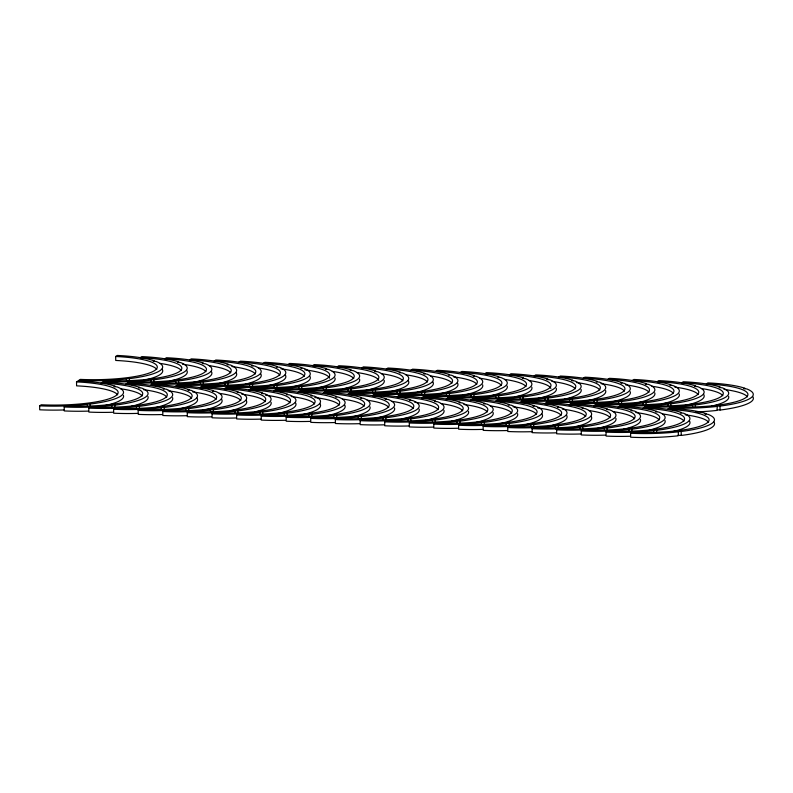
<?xml version="1.0" encoding="UTF-8"?>
<svg xmlns="http://www.w3.org/2000/svg" width="793" height="793" viewBox="0 0 793 793"><rect width="100%" height="100%" fill="white"/><g stroke="black" fill="none" stroke-linecap="round" stroke-linejoin="round"><path stroke-width="1.19" d="M63.777 409.971A64.63 12.777 -0.9 0 1 39.709 409.793L39.65 405.828L41.256 404.787A59.247 11.707 -0.9 0 0 115.451 395.975A59.247 11.707 -0.9 0 0 76.534 381.899L76.594 385.854A59.247 11.707 -0.9 0 1 117.632 394.815M76.534 381.899L78.13 380.858A64.63 12.777 -0.9 0 1 115.154 386.201L114.004 386.617L117.037 386.885A64.63 12.777 -0.9 0 1 90.689 403.984L87.101 404.034L87.587 406.333M156.776 369.409A59.247 11.707 -0.9 0 0 115.728 360.458L115.669 356.493L117.275 355.452A64.63 12.777 -0.9 0 1 154.288 360.805L153.138 361.211L156.171 361.489A64.63 12.777 -0.9 0 1 129.834 378.588L126.246 378.638L126.731 380.937M88.33 411.111A64.63 12.777 -0.9 0 1 64.263 410.933L64.203 406.978L65.809 405.937A59.247 11.707 -0.9 0 0 140.004 397.124A59.247 11.707 -0.9 0 0 101.088 383.039L102.684 381.998A64.63 12.777 -0.9 0 1 139.707 387.351L138.557 387.757L141.59 388.035A64.63 12.777 -0.9 0 1 115.243 405.134L111.654 405.183L112.16 408.474M112.933 412.261A64.63 12.777 -0.9 0 1 88.875 412.082L88.816 408.117L90.412 407.077A59.247 11.707 -0.9 0 0 164.607 398.264A59.247 11.707 -0.9 0 0 125.69 384.189L127.296 383.148A64.63 12.777 -0.9 0 1 164.32 388.491L163.17 388.907L166.203 389.175A64.63 12.777 -0.9 0 1 139.855 406.274L136.267 406.323L136.753 408.623M137.744 413.391A64.63 12.777 -0.9 0 1 113.686 413.212L113.617 409.257L115.223 408.217A59.247 11.707 -0.9 0 0 189.418 399.404A59.247 11.707 -0.9 0 0 150.501 385.319L152.107 384.278A64.63 12.777 -0.9 0 1 189.121 389.631L187.971 390.037L191.014 390.315A64.63 12.777 -0.9 0 1 164.666 407.414L161.078 407.463L161.564 409.763M162.297 414.541A64.63 12.777 -0.9 0 1 138.24 414.362L138.17 410.397L139.776 409.357A59.247 11.707 -0.9 0 0 213.971 400.544A59.247 11.707 -0.9 0 0 175.055 386.469L176.661 385.428A64.63 12.777 -0.9 0 1 213.674 390.78L212.524 391.187L215.557 391.455A64.63 12.777 -0.9 0 1 189.22 408.554L185.631 408.603L186.117 410.913M186.91 415.681A64.63 12.777 -0.9 0 1 162.843 415.502L162.783 411.547L164.389 410.506A59.247 11.707 -0.9 0 0 238.584 401.694A59.247 11.707 -0.9 0 0 199.667 387.608L201.263 386.568A64.63 12.777 -0.9 0 1 238.287 391.92L237.176 392.416L240.17 392.604A64.63 12.777 -0.9 0 1 213.832 409.703L210.234 409.753L210.72 412.053M211.384 416.831A64.63 12.777 -0.9 0 1 187.317 416.652L187.257 412.697L188.863 411.656A59.247 11.707 -0.9 0 0 263.048 402.834A59.247 11.707 -0.9 0 0 224.132 388.758L225.737 387.718A64.63 12.777 -0.9 0 1 262.761 393.07L261.611 393.477L264.644 393.754A64.63 12.777 -0.9 0 1 238.297 410.843L234.708 410.903L235.194 413.203M274.299 385.824L273.773 385.586L277.441 385.448A64.63 12.777 -0.9 0 0 303.778 368.349L300.745 368.081L301.895 367.665A64.63 12.777 -0.9 0 0 264.872 362.322L263.276 363.363A59.247 11.707 -0.9 0 1 302.192 377.438A59.247 11.707 -0.9 0 1 227.997 386.25L226.392 387.291A64.63 12.777 -0.9 0 0 273.843 385.874L274.328 387.797M236.185 417.97A64.63 12.777 -0.9 0 1 212.127 417.792L212.058 413.827L213.664 412.786A59.247 11.707 -0.9 0 0 287.859 403.974A59.247 11.707 -0.9 0 0 248.943 389.898L250.548 388.857A64.63 12.777 -0.9 0 1 287.562 394.2L286.412 394.617L289.455 394.884A64.63 12.777 -0.9 0 1 263.107 411.983L259.519 412.033L260.005 414.333M260.738 419.12A64.63 12.777 -0.9 0 1 236.681 418.932L236.611 414.977L238.217 413.936A59.247 11.707 -0.9 0 0 312.412 405.124A59.247 11.707 -0.9 0 0 273.496 391.038L275.102 389.997A64.63 12.777 -0.9 0 1 312.115 395.35L310.965 395.757L314.008 396.034A64.63 12.777 -0.9 0 1 287.661 413.133L284.072 413.183L284.558 415.482M285.351 420.26A64.63 12.777 -0.9 0 1 261.284 420.082L261.224 416.117L262.83 415.076A59.247 11.707 -0.9 0 0 337.025 406.264A59.247 11.707 -0.9 0 0 298.109 392.188L299.714 391.147A64.63 12.777 -0.9 0 1 336.728 396.49L335.578 396.906L338.611 397.174A64.63 12.777 -0.9 0 1 312.273 414.273L308.675 414.323L309.161 416.622M310.301 421.39A64.63 12.777 -0.9 0 1 286.233 421.212L286.174 417.247L287.78 416.206A59.247 11.707 -0.9 0 0 361.975 407.394A59.247 11.707 -0.9 0 0 323.058 393.318L324.654 392.277A64.63 12.777 -0.9 0 1 361.677 397.63L360.567 398.116L363.561 398.304A64.63 12.777 -0.9 0 1 337.223 415.403L333.625 415.453L334.131 418.744M334.854 422.54A64.63 12.777 -0.9 0 1 310.787 422.352L310.727 418.397L312.333 417.356A59.247 11.707 -0.9 0 0 386.528 408.544A59.247 11.707 -0.9 0 0 347.612 394.458L349.207 393.417A64.63 12.777 -0.9 0 1 386.231 398.77L385.081 399.176L388.114 399.454A64.63 12.777 -0.9 0 1 361.777 416.553L358.178 416.603L358.664 418.902M359.467 423.68A64.63 12.777 -0.9 0 1 335.399 423.502L335.34 419.537L336.946 418.496A59.247 11.707 -0.9 0 0 411.131 409.684A59.247 11.707 -0.9 0 0 372.214 395.608L373.82 394.567A64.63 12.777 -0.9 0 1 410.843 399.92L409.694 400.326L412.727 400.594A64.63 12.777 -0.9 0 1 386.379 417.693L382.791 417.742L383.277 420.042M384.268 424.82A64.63 12.777 -0.9 0 1 360.21 424.632L360.141 420.677L361.747 419.636A59.247 11.707 -0.9 0 0 435.942 410.824A59.247 11.707 -0.9 0 0 397.025 396.738L398.631 395.697A64.63 12.777 -0.9 0 1 435.644 401.05L434.495 401.456L437.538 401.734A64.63 12.777 -0.9 0 1 411.19 418.833L407.602 418.882L408.088 421.182M408.821 425.96A64.63 12.777 -0.9 0 1 384.764 425.782L384.694 421.826L386.3 420.786A59.247 11.707 -0.9 0 0 460.495 411.964A59.247 11.707 -0.9 0 0 421.579 397.888L423.184 396.847A64.63 12.777 -0.9 0 1 460.198 402.2L459.088 402.685L462.091 402.884A64.63 12.777 -0.9 0 1 435.744 419.973L432.155 420.032L432.641 422.332M433.434 427.11A64.63 12.777 -0.9 0 1 409.366 426.921L409.307 422.966L410.913 421.926A59.247 11.707 -0.9 0 0 485.108 413.113A59.247 11.707 -0.9 0 0 446.191 399.028L447.797 397.987A64.63 12.777 -0.9 0 1 484.81 403.34L483.661 403.746L486.694 404.024A64.63 12.777 -0.9 0 1 460.356 421.123L456.758 421.172L457.244 423.472M457.908 428.25A64.63 12.777 -0.9 0 1 433.84 428.071L433.781 424.116L435.387 423.075A59.247 11.707 -0.9 0 0 509.572 414.263A59.247 11.707 -0.9 0 0 470.655 400.178L472.261 399.137A64.63 12.777 -0.9 0 1 509.284 404.489L508.135 404.896L511.168 405.173A64.63 12.777 -0.9 0 1 484.82 422.272L481.232 422.322L481.718 424.622M482.709 429.39A64.63 12.777 -0.9 0 1 458.651 429.211L458.592 425.246L460.188 424.205A59.247 11.707 -0.9 0 0 534.383 415.393A59.247 11.707 -0.9 0 0 495.466 401.317L497.072 400.277A64.63 12.777 -0.9 0 1 534.085 405.629L532.946 406.036L535.979 406.303A64.63 12.777 -0.9 0 1 509.631 423.403L506.043 423.452L506.529 425.762M507.262 430.54A64.63 12.777 -0.9 0 1 483.205 430.351L483.145 426.396L484.741 425.355A59.247 11.707 -0.9 0 0 558.936 416.543A59.247 11.707 -0.9 0 0 520.02 402.457L521.625 401.417A64.63 12.777 -0.9 0 1 558.639 406.769L557.499 407.176L560.532 407.453A64.63 12.777 -0.9 0 1 534.185 424.552L530.596 424.602L531.082 426.902M531.875 431.679A64.63 12.777 -0.9 0 1 507.817 431.501L507.748 427.536L509.354 426.495A59.247 11.707 -0.9 0 0 583.549 417.683A59.247 11.707 -0.9 0 0 544.632 403.607L546.238 402.566A64.63 12.777 -0.9 0 1 583.251 407.919L582.102 408.326L585.135 408.593A64.63 12.777 -0.9 0 1 558.797 425.692L555.199 425.742L555.705 429.033M556.21 432.829A64.63 12.777 -0.9 0 1 532.143 432.651L532.083 428.696L533.689 427.655A59.247 11.707 -0.9 0 0 607.874 418.843A59.247 11.707 -0.9 0 0 568.968 404.757L570.563 403.716A64.63 12.777 -0.9 0 1 607.587 409.069L606.437 409.475L609.47 409.753A64.63 12.777 -0.9 0 1 583.123 426.852L579.534 426.902L580.02 429.201M580.763 433.979A64.63 12.777 -0.9 0 1 556.696 433.801L556.636 429.836L558.242 428.795A59.247 11.707 -0.9 0 0 632.427 419.983A59.247 11.707 -0.9 0 0 593.521 405.907L595.117 404.866A64.63 12.777 -0.9 0 1 632.14 410.219L630.99 410.625L634.023 410.893A64.63 12.777 -0.9 0 1 607.676 427.992L604.088 428.042L604.573 430.341M605.366 435.119A64.63 12.777 -0.9 0 1 581.309 434.941L581.249 430.986L582.845 429.945A59.247 11.707 -0.9 0 0 657.04 421.133A59.247 11.707 -0.9 0 0 618.124 407.047L619.73 406.006A64.63 12.777 -0.9 0 1 656.743 411.359L655.603 411.765L658.636 412.043A64.63 12.777 -0.9 0 1 632.289 429.142L628.7 429.191L629.186 431.491M630.177 436.259A64.63 12.777 -0.9 0 1 606.12 436.081L606.05 432.116L607.656 431.075A59.247 11.707 -0.9 0 0 681.851 422.263A59.247 11.707 -0.9 0 0 642.935 408.187L644.54 407.146A64.63 12.777 -0.9 0 1 681.554 412.499L680.404 412.905L683.437 413.173A64.63 12.777 -0.9 0 1 657.1 430.272L653.511 430.321L653.997 432.621M630.604 433.265L632.209 432.225A59.247 11.707 -0.9 0 0 706.404 423.412A59.247 11.707 -0.9 0 0 667.488 409.327L669.094 408.286A64.63 12.777 -0.9 0 1 706.107 413.639L704.957 414.045L707.99 414.323A64.63 12.777 -0.9 0 1 681.653 431.422L677.985 431.551L678.511 431.788L678.114 435.803A64.63 12.777 -0.9 0 1 630.673 437.221L630.604 433.265A64.63 12.777 -0.9 0 0 678.055 431.848L678.511 431.788M678.302 435.347L681.712 435.377A64.63 12.777 -0.9 0 0 713.928 422.015M717.387 409.892L720.53 409.991A64.63 12.777 -0.9 0 0 752.745 396.629M126.692 378.955L126.236 379.014A64.63 12.777 -0.9 0 1 78.785 380.432L80.39 379.391A59.247 11.707 -0.9 0 0 154.585 370.579A59.247 11.707 -0.9 0 0 115.669 356.493M151.245 380.105L150.789 380.154A64.63 12.777 -0.9 0 1 103.338 381.572L104.944 380.531A59.247 11.707 -0.9 0 0 179.139 371.719A59.247 11.707 -0.9 0 0 140.222 357.643L141.828 356.602A64.63 12.777 -0.9 0 1 178.841 361.955L177.691 362.361L180.725 362.629A64.63 12.777 -0.9 0 1 154.387 379.728L150.799 379.778L151.294 383.069M175.858 381.245L175.402 381.304A64.63 12.777 -0.9 0 1 127.951 382.722L129.556 381.681A59.247 11.707 -0.9 0 0 203.751 372.869A59.247 11.707 -0.9 0 0 164.835 358.783L166.431 357.742A64.63 12.777 -0.9 0 1 203.454 363.095L202.304 363.501L205.337 363.779A64.63 12.777 -0.9 0 1 178.99 380.878L175.402 380.927L175.887 383.227M200.669 382.385L200.203 382.434A64.63 12.777 -0.9 0 1 152.762 383.852L154.357 382.811A59.247 11.707 -0.9 0 0 228.553 373.999A59.247 11.707 -0.9 0 0 189.636 359.923L191.242 358.882A64.63 12.777 -0.9 0 1 228.265 364.235L227.115 364.641L230.148 364.909A64.63 12.777 -0.9 0 1 203.801 382.008L200.213 382.057L200.698 384.367M225.222 383.525L224.756 383.584A64.63 12.777 -0.9 0 1 177.315 385.001L178.911 383.961A59.247 11.707 -0.9 0 0 253.106 375.148A59.247 11.707 -0.9 0 0 214.189 361.063L215.795 360.022A64.63 12.777 -0.9 0 1 252.818 365.375L251.668 365.781L254.702 366.059A64.63 12.777 -0.9 0 1 228.354 383.158L224.766 383.207L225.252 385.507M249.835 384.674L249.369 384.724A64.63 12.777 -0.9 0 1 201.918 386.141L203.523 385.101A59.247 11.707 -0.9 0 0 277.719 376.288A59.247 11.707 -0.9 0 0 238.802 362.213L240.408 361.172A64.63 12.777 -0.9 0 1 277.421 366.525L276.311 367.01L279.314 367.199A64.63 12.777 -0.9 0 1 252.967 384.298L249.379 384.347L249.864 386.657M87.557 404.361L87.101 404.41A64.63 12.777 -0.9 0 1 39.65 405.828M112.11 405.501L111.654 405.56A64.63 12.777 -0.9 0 1 64.203 406.978M299.11 386.954L298.654 387.014A64.63 12.777 -0.9 0 1 251.203 388.431L252.808 387.39A59.247 11.707 -0.9 0 0 326.994 378.578A59.247 11.707 -0.9 0 0 288.077 364.493L289.683 363.452A64.63 12.777 -0.9 0 1 326.706 368.804L325.556 369.211L328.589 369.488A64.63 12.777 -0.9 0 1 302.242 386.587L298.654 386.637L299.139 388.937M136.723 406.65L136.257 406.7A64.63 12.777 -0.9 0 1 88.816 408.117M323.663 388.104L323.197 388.154A64.63 12.777 -0.9 0 1 275.756 389.571L277.362 388.53A59.247 11.707 -0.9 0 0 351.547 379.718A59.247 11.707 -0.9 0 0 312.63 365.642L314.236 364.602A64.63 12.777 -0.9 0 1 351.259 369.954L350.109 370.361L353.143 370.628A64.63 12.777 -0.9 0 1 326.795 387.727L323.207 387.777L323.693 390.087M161.534 407.78L161.068 407.84A64.63 12.777 -0.9 0 1 113.617 409.257M348.276 389.244L347.81 389.304A64.63 12.777 -0.9 0 1 300.359 390.721L301.964 389.68A59.247 11.707 -0.9 0 0 376.16 380.868A59.247 11.707 -0.9 0 0 337.243 366.782L338.849 365.742A64.63 12.777 -0.9 0 1 375.862 371.094L374.712 371.501L377.755 371.778A64.63 12.777 -0.9 0 1 351.408 388.877L347.82 388.927L348.305 391.227M186.077 408.93L185.621 408.98A64.63 12.777 -0.9 0 1 138.17 410.397M372.789 390.394L372.323 390.443A64.63 12.777 -0.9 0 1 324.882 391.871L326.478 390.83A59.247 11.707 -0.9 0 0 400.673 382.008A59.247 11.707 -0.9 0 0 361.757 367.932L363.363 366.891A64.63 12.777 -0.9 0 1 400.376 372.244L399.236 372.651L402.269 372.928A64.63 12.777 -0.9 0 1 375.922 390.017L372.333 390.077L372.829 393.368M210.69 410.07L210.234 410.13A64.63 12.777 -0.9 0 1 162.783 411.547M397.343 391.544L396.877 391.593A64.63 12.777 -0.9 0 1 349.435 393.011L351.031 391.97A59.247 11.707 -0.9 0 0 425.226 383.158A59.247 11.707 -0.9 0 0 386.31 369.072L387.916 368.031A64.63 12.777 -0.9 0 1 424.929 373.384L423.789 373.8L426.822 374.068A64.63 12.777 -0.9 0 1 400.475 391.167L396.887 391.217L397.372 393.516M235.164 411.22L234.708 411.28A64.63 12.777 -0.9 0 1 187.257 412.697M421.945 392.684L421.489 392.733A64.63 12.777 -0.9 0 1 374.038 394.151L375.644 393.11A59.247 11.707 -0.9 0 0 449.839 384.298A59.247 11.707 -0.9 0 0 410.923 370.222L412.529 369.181A64.63 12.777 -0.9 0 1 449.542 374.534L448.392 374.94L451.425 375.218A64.63 12.777 -0.9 0 1 425.088 392.307L421.499 392.357L421.985 394.666M259.975 412.36L259.509 412.41A64.63 12.777 -0.9 0 1 212.058 413.827M446.756 393.824L446.3 393.873A64.63 12.777 -0.9 0 1 398.849 395.291L400.455 394.25A59.247 11.707 -0.9 0 0 474.65 385.438A59.247 11.707 -0.9 0 0 435.734 371.352L437.33 370.311A64.63 12.777 -0.9 0 1 474.353 375.664L473.203 376.08L476.236 376.348A64.63 12.777 -0.9 0 1 449.889 393.447L446.3 393.497L446.786 395.796M284.528 413.5L284.063 413.559A64.63 12.777 -0.9 0 1 236.611 414.977M471.31 394.964L470.854 395.023A64.63 12.777 -0.9 0 1 423.403 396.441L425.008 395.4A59.247 11.707 -0.9 0 0 499.203 386.587A59.247 11.707 -0.9 0 0 460.287 372.502L461.883 371.461A64.63 12.777 -0.9 0 1 498.906 376.814L497.756 377.22L500.789 377.498A64.63 12.777 -0.9 0 1 474.442 394.597L470.854 394.646L471.339 396.946M309.131 414.65L308.675 414.699A64.63 12.777 -0.9 0 1 261.224 416.117M495.922 396.103L495.456 396.163A64.63 12.777 -0.9 0 1 448.015 397.58L449.611 396.54A59.247 11.707 -0.9 0 0 523.806 387.727A59.247 11.707 -0.9 0 0 484.89 373.642L486.496 372.601A64.63 12.777 -0.9 0 1 523.519 377.954L522.369 378.37L525.402 378.638A64.63 12.777 -0.9 0 1 499.055 395.737L495.466 395.786L495.952 398.086M334.081 415.78L333.625 415.829A64.63 12.777 -0.9 0 1 286.174 417.247M520.396 397.253L519.93 397.313A64.63 12.777 -0.9 0 1 472.479 398.73L474.085 397.689A59.247 11.707 -0.9 0 0 548.28 388.877A59.247 11.707 -0.9 0 0 509.364 374.792L510.97 373.751A64.63 12.777 -0.9 0 1 547.983 379.104L546.833 379.51L549.876 379.788A64.63 12.777 -0.9 0 1 523.529 396.887L519.94 396.936L520.426 399.236M358.634 416.92L358.178 416.979A64.63 12.777 -0.9 0 1 310.727 418.397M545.197 398.393L544.741 398.453A64.63 12.777 -0.9 0 1 497.29 399.87L498.896 398.829A59.247 11.707 -0.9 0 0 573.091 390.007A59.247 11.707 -0.9 0 0 534.175 375.932L535.771 374.891A64.63 12.777 -0.9 0 1 572.794 380.243L571.644 380.65L574.677 380.927A64.63 12.777 -0.9 0 1 548.34 398.017L544.741 398.076L545.227 400.376M383.247 418.07L382.791 418.119A64.63 12.777 -0.9 0 1 335.34 419.537M569.751 399.543L569.295 399.593A64.63 12.777 -0.9 0 1 521.844 401.01L523.449 399.969A59.247 11.707 -0.9 0 0 597.644 391.157A59.247 11.707 -0.9 0 0 558.728 377.071L560.324 376.041A64.63 12.777 -0.9 0 1 597.347 381.383L596.237 381.879L599.23 382.067A64.63 12.777 -0.9 0 1 572.883 399.166L569.295 399.216L569.78 401.516M408.058 419.2L407.592 419.259A64.63 12.777 -0.9 0 1 360.141 420.677M594.363 400.683L593.907 400.733A64.63 12.777 -0.9 0 1 546.456 402.16L548.062 401.119A59.247 11.707 -0.9 0 0 622.247 392.297A59.247 11.707 -0.9 0 0 583.331 378.221L584.937 377.181A64.63 12.777 -0.9 0 1 621.96 382.533L620.81 382.94L623.843 383.217A64.63 12.777 -0.9 0 1 597.496 400.306L593.907 400.366L594.393 402.666M432.611 420.349L432.145 420.399A64.63 12.777 -0.9 0 1 384.694 421.826M618.887 401.833L618.431 401.882A64.63 12.777 -0.9 0 1 570.98 403.3L572.586 402.259A59.247 11.707 -0.9 0 0 646.781 393.447A59.247 11.707 -0.9 0 0 607.864 379.371L609.47 378.33A64.63 12.777 -0.9 0 1 646.483 383.673L645.333 384.09L648.367 384.357A64.63 12.777 -0.9 0 1 622.029 401.456L618.431 401.506L618.917 403.806M457.214 421.489L456.758 421.549A64.63 12.777 -0.9 0 1 409.307 422.966M643.361 402.973L642.905 403.032A64.63 12.777 -0.9 0 1 595.454 404.45L597.06 403.409A59.247 11.707 -0.9 0 0 671.245 394.597A59.247 11.707 -0.9 0 0 632.338 380.511L633.934 379.47A64.63 12.777 -0.9 0 1 670.957 384.823L669.807 385.239L672.841 385.507A64.63 12.777 -0.9 0 1 646.493 402.606L642.905 402.656L643.391 404.955M481.688 422.639L481.232 422.699A64.63 12.777 -0.9 0 1 433.781 424.116M668.172 404.113L667.706 404.172A64.63 12.777 -0.9 0 1 620.265 405.59L621.861 404.549A59.247 11.707 -0.9 0 0 696.056 395.737A59.247 11.707 -0.9 0 0 657.139 381.651L658.745 380.61A64.63 12.777 -0.9 0 1 695.758 385.963L694.618 386.369L697.652 386.647A64.63 12.777 -0.9 0 1 671.304 403.746L667.716 403.796L668.202 406.095M506.499 423.779L506.033 423.829A64.63 12.777 -0.9 0 1 458.592 425.246M692.725 405.263L692.259 405.312A64.63 12.777 -0.9 0 1 644.818 406.73L646.414 405.689A59.247 11.707 -0.9 0 0 720.609 396.877A59.247 11.707 -0.9 0 0 681.693 382.801L683.298 381.76A64.63 12.777 -0.9 0 1 720.312 387.103L719.172 387.519L722.205 387.787A64.63 12.777 -0.9 0 1 695.857 404.886L692.269 404.936L692.755 407.235M531.052 424.919L530.586 424.979A64.63 12.777 -0.9 0 1 483.145 426.396M717.328 406.403L716.872 406.462A64.63 12.777 -0.9 0 1 669.421 407.88L671.027 406.839A59.247 11.707 -0.9 0 0 745.222 398.017A59.247 11.707 -0.9 0 0 706.305 383.941L707.911 382.9A64.63 12.777 -0.9 0 1 744.924 388.253L743.775 388.659L746.808 388.937A64.63 12.777 -0.9 0 1 720.47 406.026L716.803 406.165L717.328 406.403L716.931 410.417A64.63 12.777 -0.9 0 1 695.57 411.954M555.655 426.069L555.199 426.119A64.63 12.777 -0.9 0 1 507.748 427.536M579.99 427.219L579.534 427.278A64.63 12.777 -0.9 0 1 532.083 428.696M604.544 428.369L604.088 428.418A64.63 12.777 -0.9 0 1 556.636 429.836M629.156 429.509L628.69 429.568A64.63 12.777 -0.9 0 1 581.249 430.986M653.957 430.649L653.501 430.698A64.63 12.777 -0.9 0 1 606.05 432.116M719.994 406.056L720.074 410.04M695.382 404.916L695.431 406.918M670.828 403.766L670.888 406.769M681.177 431.451L681.256 435.436M646.027 402.636L646.067 404.638M656.624 430.302L656.663 432.304M621.553 401.486L621.613 404.48M631.813 429.162L631.872 432.165M597.03 400.336L597.07 402.348M572.417 399.196L572.457 401.199M582.657 426.882L582.716 429.875M547.864 398.046L547.904 400.059M558.322 425.722L558.361 427.724M533.709 424.582L533.758 426.584M498.589 395.766L498.638 398.76M473.976 394.617L474.016 396.629M484.354 422.302L484.394 424.305M449.423 393.477L449.482 396.47M459.881 421.152L459.94 424.146M435.268 420.003L435.317 422.015M399.999 391.197L400.059 394.19M375.446 390.047L375.495 392.059M385.913 417.723L385.953 419.725M350.932 388.907L350.982 390.909M361.301 416.583L361.36 419.576M336.747 415.433L336.787 417.435M311.798 414.303L311.837 416.305M276.965 385.477L277.025 388.471M252.491 384.327L252.541 386.33M262.632 412.013L262.681 414.015M227.888 383.188L227.938 386.181M213.357 409.733L213.396 411.736M178.524 380.908L178.584 383.901M188.744 408.583L188.803 411.577M153.911 379.758L153.951 381.76M164.191 407.443L164.24 409.446M129.358 378.618L129.408 380.62M139.39 406.303L139.429 408.306M114.777 405.164L114.816 407.166M90.224 404.014L90.263 406.016M607.22 428.051L607.25 430.024M523.063 396.936L523.102 398.919M509.175 423.462L509.215 426.426M424.622 392.366L424.661 394.349M410.734 418.882L410.774 421.856M326.339 387.787L326.389 390.751M301.786 386.637L301.816 388.62M287.205 413.183L287.244 416.156M237.841 410.903L237.89 413.877M203.345 382.067L203.375 384.04M679.205 393.992A64.63 12.777 -0.9 0 1 662.393 403.835M651.975 386.25A59.247 11.707 -0.9 0 1 673.435 393.427M654.731 392.842A64.63 12.777 -0.9 0 1 638.821 402.477M637.919 402.685A64.63 12.777 -0.9 0 1 635.084 403.31M625.538 384.833A59.247 11.707 -0.9 0 1 648.971 392.277M723.979 389.403A59.247 11.707 -0.9 0 1 747.412 396.857M703.579 394.339A64.63 12.777 -0.9 0 1 688.096 404.757M686.272 405.183A64.63 12.777 -0.9 0 1 684.359 405.59M674.823 387.113A59.247 11.707 -0.9 0 1 698.246 394.567M728.569 396.282A64.63 12.777 -0.9 0 1 711.747 406.125M701.339 388.53A59.247 11.707 -0.9 0 1 722.8 395.717M630.207 391.702A64.63 12.777 -0.9 0 1 613.385 401.545M601.015 383.683A59.247 11.707 -0.9 0 1 624.438 391.137M581.041 389.413A64.63 12.777 -0.9 0 1 564.229 399.256M551.849 381.393A59.247 11.707 -0.9 0 1 575.282 388.848M605.594 390.553A64.63 12.777 -0.9 0 1 586.909 400.812M576.402 382.543A59.247 11.707 -0.9 0 1 599.825 389.987M482.6 384.833A64.63 12.777 -0.9 0 1 466.69 394.468M464.857 394.884A64.63 12.777 -0.9 0 1 462.943 395.301M453.408 376.824A59.247 11.707 -0.9 0 1 476.831 384.268M531.766 387.123A64.63 12.777 -0.9 0 1 514.944 396.966M504.536 379.381A59.247 11.707 -0.9 0 1 525.997 386.558M556.23 388.273A64.63 12.777 -0.9 0 1 537.545 398.532M529.01 380.531A59.247 11.707 -0.9 0 1 550.867 388.431M408.197 380.62A64.63 12.777 -0.9 0 1 391.811 391.256M381.403 373.662A59.247 11.707 -0.9 0 1 402.864 380.848M432.75 381.77A64.63 12.777 -0.9 0 1 417.267 392.188M416.365 392.396A64.63 12.777 -0.9 0 1 413.53 393.021M405.957 374.811A59.247 11.707 -0.9 0 1 427.417 381.988M457.363 382.91A64.63 12.777 -0.9 0 1 440.977 393.546M430.569 375.951A59.247 11.707 -0.9 0 1 452.03 383.138M507.153 385.983A64.63 12.777 -0.9 0 1 490.342 395.826M479.924 378.231A59.247 11.707 -0.9 0 1 501.384 385.418M615.834 418.238A64.63 12.777 -0.9 0 1 599.924 427.873M599.022 428.081A64.63 12.777 -0.9 0 1 596.177 428.696M588.604 410.487A59.247 11.707 -0.9 0 1 610.065 417.673M640.387 419.388A64.63 12.777 -0.9 0 1 623.566 429.231M613.158 411.636A59.247 11.707 -0.9 0 1 634.618 418.823M665 420.528A64.63 12.777 -0.9 0 1 649.08 430.153M647.257 430.579A64.63 12.777 -0.9 0 1 645.343 430.986M635.808 412.509A59.247 11.707 -0.9 0 1 659.231 419.963M685.162 414.789A59.247 11.707 -0.9 0 1 708.595 422.243M689.375 420.875A64.63 12.777 -0.9 0 1 672.989 431.511M662.581 413.916A59.247 11.707 -0.9 0 1 684.042 421.103M369.925 406.799A64.63 12.777 -0.9 0 1 353.113 416.642M342.695 399.048A59.247 11.707 -0.9 0 1 364.165 406.234M394.478 407.939A64.63 12.777 -0.9 0 1 378.568 417.574M377.666 417.782A64.63 12.777 -0.9 0 1 374.821 418.397M367.248 400.197A59.247 11.707 -0.9 0 1 388.719 407.374M419.091 409.089A64.63 12.777 -0.9 0 1 402.269 418.932M391.861 401.337A59.247 11.707 -0.9 0 1 413.322 408.524M468.445 411.369A64.63 12.777 -0.9 0 1 451.633 421.212M441.225 403.617A59.247 11.707 -0.9 0 1 462.686 410.804M591.072 416.295A64.63 12.777 -0.9 0 1 574.687 426.931M562.306 409.069A59.247 11.707 -0.9 0 1 585.74 416.523M541.906 414.005A64.63 12.777 -0.9 0 1 525.521 424.642M513.15 406.779A59.247 11.707 -0.9 0 1 536.574 414.233M566.46 415.145A64.63 12.777 -0.9 0 1 552.721 425.137M550.074 425.782A64.63 12.777 -0.9 0 1 548.201 426.198M537.704 407.919A59.247 11.707 -0.9 0 1 561.127 415.373M443.892 410.219A64.63 12.777 -0.9 0 1 427.982 419.854M426.158 420.27A64.63 12.777 -0.9 0 1 424.245 420.677M414.709 402.2A59.247 11.707 -0.9 0 1 438.132 409.654M493.058 412.509A64.63 12.777 -0.9 0 1 476.246 422.352M463.865 404.489A59.247 11.707 -0.9 0 1 487.298 411.944M517.532 413.659A64.63 12.777 -0.9 0 1 498.847 423.918M490.302 405.907A59.247 11.707 -0.9 0 1 511.763 413.094M162.109 369.181A64.63 12.777 -0.9 0 1 143.85 380.234M186.662 370.331A64.63 12.777 -0.9 0 1 170.277 380.967M159.869 363.372A59.247 11.707 -0.9 0 1 181.329 370.559M211.275 371.471A64.63 12.777 -0.9 0 1 195.792 381.899M194.89 382.107A64.63 12.777 -0.9 0 1 192.045 382.722M182.509 364.245A59.247 11.707 -0.9 0 1 205.932 371.699M260.629 373.751A64.63 12.777 -0.9 0 1 245.146 384.179M243.322 384.595A64.63 12.777 -0.9 0 1 241.409 385.011M231.873 366.525A59.247 11.707 -0.9 0 1 255.296 373.979M384.109 380.263A64.63 12.777 -0.9 0 1 365.424 390.523M356.89 372.512A59.247 11.707 -0.9 0 1 378.747 380.422M334.953 377.974A64.63 12.777 -0.9 0 1 316.268 388.233M304.76 369.825A59.247 11.707 -0.9 0 1 329.581 378.132M359.507 379.123A64.63 12.777 -0.9 0 1 342.685 388.966M332.277 371.372A59.247 11.707 -0.9 0 1 353.737 378.558M309.716 376.051A64.63 12.777 -0.9 0 1 293.331 386.677M280.95 368.824A59.247 11.707 -0.9 0 1 304.383 376.279M285.242 374.901A64.63 12.777 -0.9 0 1 268.857 385.537M258.449 367.942A59.247 11.707 -0.9 0 1 279.909 375.129M236.076 372.611A64.63 12.777 -0.9 0 1 219.691 383.247M209.283 365.652A59.247 11.707 -0.9 0 1 230.743 372.839M344.549 404.876A64.63 12.777 -0.9 0 1 326.29 415.919M314.781 397.521A59.247 11.707 -0.9 0 1 339.216 405.104M295.383 402.586A64.63 12.777 -0.9 0 1 277.124 413.629M265.615 395.231A59.247 11.707 -0.9 0 1 290.05 402.814M319.936 403.726A64.63 12.777 -0.9 0 1 303.55 414.362M291.18 396.5A59.247 11.707 -0.9 0 1 314.603 403.954M271.008 402.239A64.63 12.777 -0.9 0 1 255.098 411.864M241.815 394.22A59.247 11.707 -0.9 0 1 265.239 401.674M246.108 400.296A64.63 12.777 -0.9 0 1 229.722 410.933M219.304 393.338A59.247 11.707 -0.9 0 1 240.775 400.524M196.942 398.007A64.63 12.777 -0.9 0 1 180.556 408.643M168.185 390.78A59.247 11.707 -0.9 0 1 191.609 398.235M221.495 399.157A64.63 12.777 -0.9 0 1 206.011 409.575M204.188 410.001A64.63 12.777 -0.9 0 1 202.274 410.407M192.739 391.93A59.247 11.707 -0.9 0 1 216.162 399.385M172.567 397.67A64.63 12.777 -0.9 0 1 153.882 407.919M143.374 389.65A59.247 11.707 -0.9 0 1 166.798 397.095M147.954 396.52A64.63 12.777 -0.9 0 1 131.142 406.363M120.724 388.768A59.247 11.707 -0.9 0 1 142.185 395.955M123.401 395.38A64.63 12.777 -0.9 0 1 104.716 405.629"/></g></svg>
